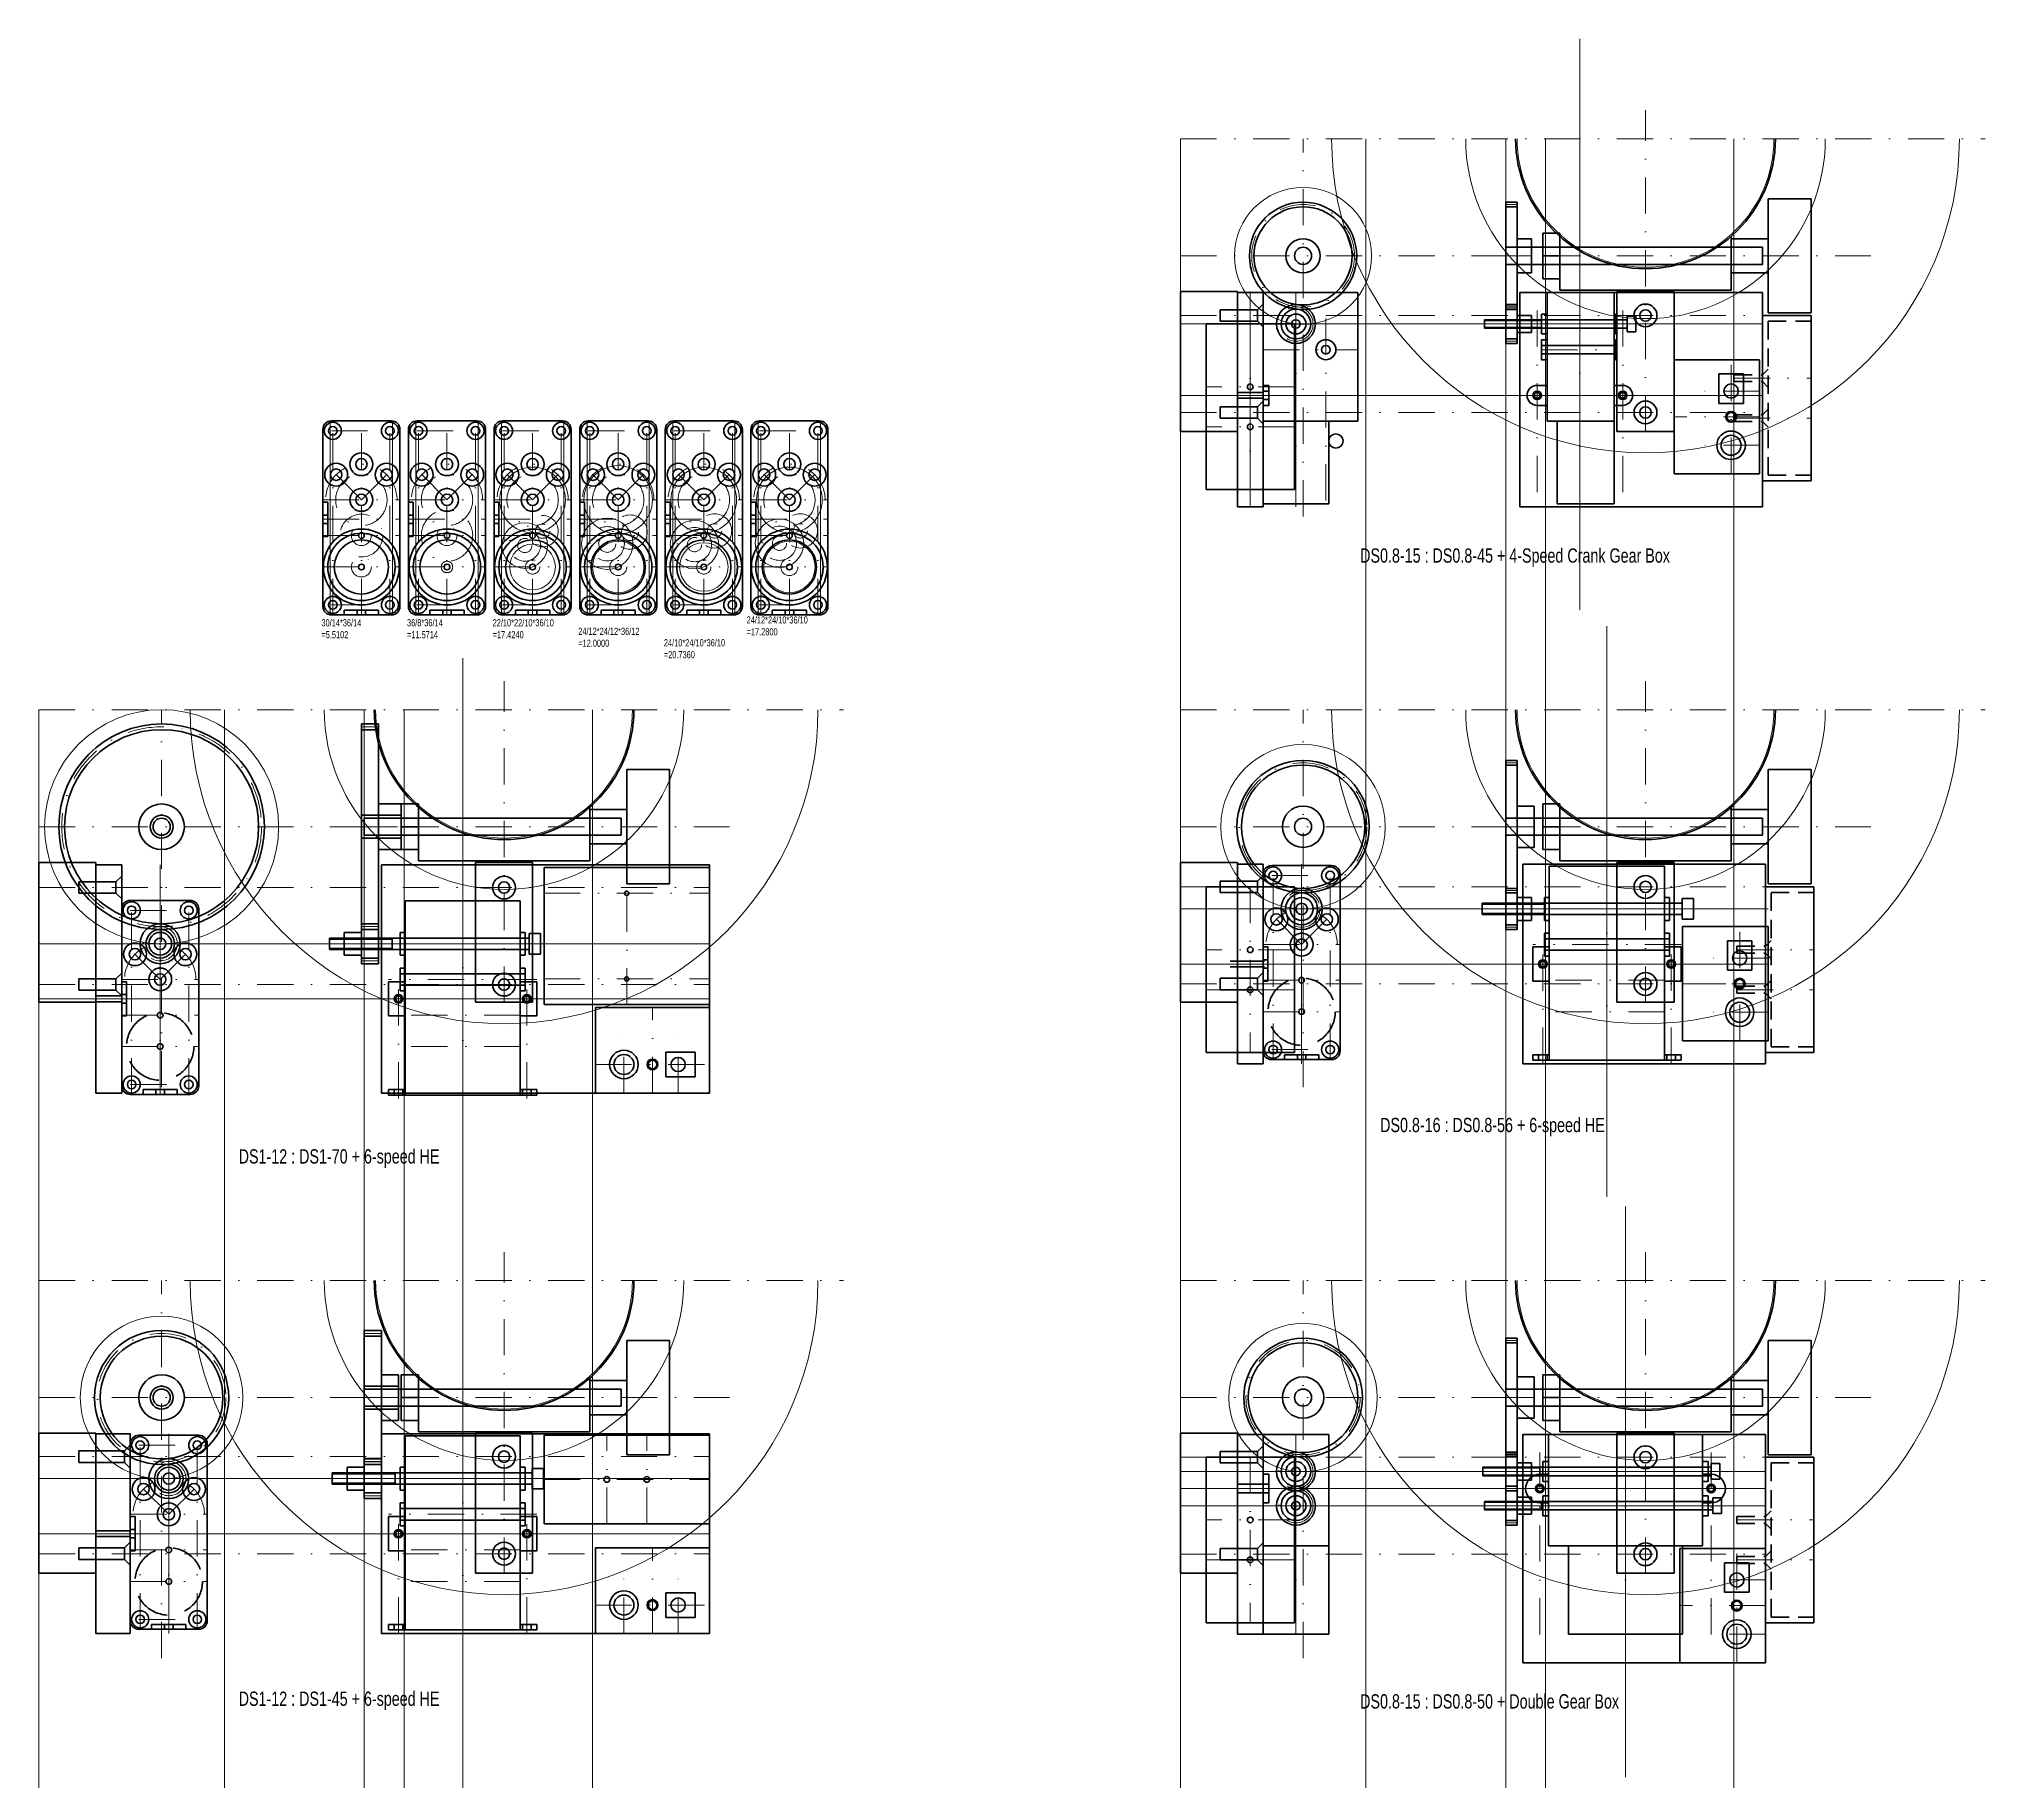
# Model space of a CAD drawing. Header units: millimetres. Extents: x 66 to 823, y -452 to 885.
# Drawn here: x 87 to 769, y 275 to 885 of the extents above; entities that cross this region are included whole.
import ezdxf

# ---------------------------------------------------------------- set-up
doc = ezdxf.new("R2010")
doc.units = ezdxf.units.MM
for name, pattern in [('DASHDOT', [25.4, 12.7, -6.35, 0, -6.35]), ('DASHED', [19.05, 12.7, -6.35]), ('DASHED2', [9.525, 6.35, -3.175])]:
    doc.linetypes.add(name, pattern=pattern)
doc.layers.get('0').update_dxf_attribs({"linetype": 'CONTINUOUS', "lineweight": 0})
for name, color, linetype, lineweight in [('AUX', 1, 'CONTINUOUS', 18), ('CENTER', 7, 'DASHDOT', 18), ('CONTOUR', 7, 'CONTINUOUS', 35), ('TEXT', 7, 'CONTINUOUS', 18)]:
    doc.layers.add(name, color=color, linetype=linetype, lineweight=lineweight)
doc.styles.get("Standard").update_dxf_attribs({"font": 'txt', "width": 0.75})

# ---------------------------------------------------------------- blocks, each defined once
blk = doc.blocks.new('controller front')
at = {"layer": 'CENTER'}
for p, q in [((20, -20), (20, 20)), ((30, 9), (6, 9)), ((30, 0), (0, 0)), ((30, -10), (6, -10))]:
    blk.add_line(p, q, dxfattribs=at)
at = {"layer": 'CONTOUR'}
for p, q in [((0, -20), (0, 20)), ((0, 20), (30, 20)), ((15.7, 4.7), (15.7, 15)), ((24.3, 15), (15.7, 15)), ((24.3, 4.7), (24.3, 15)), ((30, -20), (30, 20)), ((24.3, 4.7), (15.7, 4.7)), ((30, -20), (0, -20))]:
    blk.add_line(p, q, dxfattribs=at)
for centre, radius in [((20, 9), 2.5), ((20, 0), 1.9), ((20, 0), 1.5), ((20, -10), 5), ((20, -10), 3.5)]:
    blk.add_circle(centre, radius, dxfattribs=at)
blk = doc.blocks.new('battery 2AA front')
at = {"layer": 'CENTER'}
for p, q in [((22, -15.5), (22, 15.5)), ((36, -15.5), (36, 15.5)), ((0, 0), (58, 0))]:
    blk.add_line(p, q, dxfattribs=at)
at = {"layer": 'CONTOUR'}
for p, q in [((0, -15.5), (0, 15.5)), ((0, 15.5), (58, 15.5)), ((58, -15.5), (58, 15.5)), ((0, -15.5), (58, -15.5))]:
    blk.add_line(p, q, dxfattribs=at)
for centre in [(22, 0), (36, 0)]:
    blk.add_circle(centre, 1, dxfattribs=at)
blk = doc.blocks.new('DS1-45 front')
at = {"layer": 'CENTER'}
blk.add_circle((0, 0), 22.5, dxfattribs=at)
at = {"layer": 'CONTOUR'}
for radius in [23.5, 21.5, 8, 4]:
    blk.add_circle((0, 0), radius, dxfattribs=at)
blk = doc.blocks.new('DS1-70 front')
at = {"layer": 'CENTER'}
blk.add_circle((0, 0), 35, dxfattribs=at)
at = {"layer": 'CONTOUR'}
for radius in [36, 34, 8, 4]:
    blk.add_circle((0, 0), radius, dxfattribs=at)
blk = doc.blocks.new('DS0.8-56 front')
at = {"layer": 'CENTER'}
blk.add_circle((0, 0), 22.4, dxfattribs=at)
at = {"layer": 'CONTOUR'}
for radius in [23.2, 21.6, 7.25, 3]:
    blk.add_circle((0, 0), radius, dxfattribs=at)
blk = doc.blocks.new('DS0.8-50 front')
at = {"layer": 'CENTER'}
blk.add_circle((0, 0), 20, dxfattribs=at)
at = {"layer": 'CONTOUR'}
for radius in [20.8, 19.2, 7.25, 3]:
    blk.add_circle((0, 0), radius, dxfattribs=at)
blk = doc.blocks.new('DS0.8-45 front')
at = {"layer": 'CENTER'}
blk.add_circle((0, 0), 18, dxfattribs=at)
at = {"layer": 'CONTOUR'}
for radius in [18.8, 17.2, 6, 3]:
    blk.add_circle((0, 0), radius, dxfattribs=at)
blk = doc.blocks.new('DS0.8-15 front')
at = {"layer": 'CENTER'}
blk.add_circle((0, 0), 6, dxfattribs=at)
at = {"layer": 'CONTOUR'}
for radius in [6.8, 5.2, 1.5]:
    blk.add_circle((0, 0), radius, dxfattribs=at)
blk = doc.blocks.new('DS1-12 front')
at = {"layer": 'CENTER'}
blk.add_circle((0, 0), 6, dxfattribs=at)
at = {"layer": 'CONTOUR'}
for radius in [7, 5, 2]:
    blk.add_circle((0, 0), radius, dxfattribs=at)
blk = doc.blocks.new('DS1-12 side')
at = {"layer": 'CENTER'}
for p, q in [((6, 6), (0, 6)), ((6, -6), (0, -6))]:
    blk.add_line(p, q, dxfattribs=at)
at = {"layer": 'CONTOUR'}
for p, q in [((6, 7), (0, 7)), ((0, -7), (0, 7)), ((6, -7), (6, 7)), ((6, 5), (0, 5)), ((12, 2), (0, 2)), ((12, 4), (6, 4)), ((12, -4), (12, 4)), ((12, -2), (0, -2)), ((6, -5), (0, -5)), ((12, -4), (6, -4)), ((6, -7), (0, -7))]:
    blk.add_line(p, q, dxfattribs=at)
blk = doc.blocks.new('DS0.8-15 side')
at = {"layer": 'CENTER'}
for p, q in [((0, 6), (4, 6)), ((0, -6), (4, -6))]:
    blk.add_line(p, q, dxfattribs=at)
at = {"layer": 'CONTOUR'}
for p, q in [((0, 6.8), (4, 6.8)), ((0, -6.8), (0, 6.8)), ((0, 5.2), (4, 5.2)), ((0, 1.5), (9, 1.5)), ((4, -6.8), (4, 6.8)), ((4, 3), (9, 3)), ((9, -3), (9, 3)), ((0, -1.5), (9, -1.5)), ((0, -5.2), (4, -5.2)), ((0, -6.8), (4, -6.8)), ((4, -3), (9, -3))]:
    blk.add_line(p, q, dxfattribs=at)
blk = doc.blocks.new('DS0.8-16 side')
at = {"layer": 'CENTER'}
for p, q in [((0, 6.4), (4, 6.4)), ((0, 0), (9, 0)), ((0, -6.4), (4, -6.4))]:
    blk.add_line(p, q, dxfattribs=at)
at = {"layer": 'CONTOUR'}
for p, q in [((0, 7.2), (4, 7.2)), ((0, -7.2), (0, 7)), ((4, -7.2), (4, 7.2)), ((0, 5.6), (4, 5.6)), ((0, 2), (9, 2)), ((4, 4), (9, 4)), ((9, -4), (9, 4)), ((0, -2), (9, -2)), ((0, -5.6), (4, -5.6)), ((4, -4), (9, -4)), ((0, -7.2), (4, -7.2))]:
    blk.add_line(p, q, dxfattribs=at)
blk = doc.blocks.new('DS0.8-45 side')
at = {"layer": 'CENTER'}
for p, q in [((0, 18), (4, 18)), ((0, 0), (9, 0)), ((0, -18), (4, -18))]:
    blk.add_line(p, q, dxfattribs=at)
at = {"layer": 'CONTOUR'}
for p, q in [((0, 18.8), (4, 18.8)), ((0, -18.8), (0, 18.8)), ((0, 17.2), (4, 17.2)), ((4, -18.8), (4, 18.8)), ((0, 3), (9, 3)), ((4, 6), (9, 6)), ((9, -6), (9, 6)), ((0, -3), (9, -3)), ((4, -6), (9, -6)), ((0, -17.2), (4, -17.2)), ((0, -18.8), (4, -18.8))]:
    blk.add_line(p, q, dxfattribs=at)
blk = doc.blocks.new('DS0.8-50 side')
at = {"layer": 'CENTER'}
for p, q in [((0, 20), (4, 20)), ((0, 0), (10, 0)), ((0, -20), (4, -20))]:
    blk.add_line(p, q, dxfattribs=at)
at = {"layer": 'CONTOUR'}
for p, q in [((0, 20.8), (4, 20.8)), ((0, -20.8), (0, 20.8)), ((4, -20.8), (4, 20.8)), ((0, 19.2), (4, 19.2)), ((4, 7.25), (10, 7.25)), ((10, -7.25), (10, 7.25)), ((0, 3), (10, 3)), ((0, -3), (10, -3)), ((4, -7.25), (10, -7.25)), ((0, -19.2), (4, -19.2)), ((0, -20.8), (4, -20.8))]:
    blk.add_line(p, q, dxfattribs=at)
blk = doc.blocks.new('DS0.8-56 side')
at = {"layer": 'CENTER'}
for p, q in [((0, 22.4), (4, 22.4)), ((0, 0), (10, 0)), ((0, -22.4), (4, -22.4))]:
    blk.add_line(p, q, dxfattribs=at)
at = {"layer": 'CONTOUR'}
for p, q in [((0, 23.2), (4, 23.2)), ((0, -23.2), (0, 23.2)), ((0, 21.6), (4, 21.6)), ((4, -23.2), (4, 23.2)), ((4, 7.25), (10, 7.25)), ((10, -7.25), (10, 7.25)), ((0, 3), (10, 3)), ((0, -3), (10, -3)), ((4, -7.25), (10, -7.25)), ((0, -21.6), (4, -21.6)), ((0, -23.2), (4, -23.2))]:
    blk.add_line(p, q, dxfattribs=at)
blk = doc.blocks.new('DS1-70 side')
at = {"layer": 'CENTER'}
for p, q in [((0, 35), (6, 35)), ((0, 0), (14, 0)), ((0, -35), (6, -35))]:
    blk.add_line(p, q, dxfattribs=at)
at = {"layer": 'CONTOUR'}
for p, q in [((0, 36), (6, 36)), ((0, -36), (0, 36)), ((6, -36), (6, 36)), ((0, 34), (6, 34)), ((6, 8), (14, 8)), ((14, -8), (14, 8)), ((0, 4), (14, 4)), ((0, -4), (14, -4)), ((6, -8), (14, -8)), ((0, -34), (6, -34)), ((0, -36), (6, -36))]:
    blk.add_line(p, q, dxfattribs=at)
blk = doc.blocks.new('DS1-45 side')
at = {"layer": 'CENTER'}
for p, q in [((0, 22.5), (6, 22.5)), ((0, 0), (12, 0)), ((0, -22.5), (6, -22.5))]:
    blk.add_line(p, q, dxfattribs=at)
at = {"layer": 'CONTOUR'}
for p, q in [((0, 23.5), (6, 23.5)), ((0, -23.5), (0, 23.5)), ((0, 21.5), (6, 21.5)), ((6, -23.5), (6, 23.5)), ((6, 8), (12, 8)), ((12, -8), (12, 8)), ((0, 4), (12, 4)), ((0, -4), (12, -4)), ((6, -8), (12, -8)), ((0, -21.5), (6, -21.5)), ((0, -23.5), (6, -23.5))]:
    blk.add_line(p, q, dxfattribs=at)
blk = doc.blocks.new('SP mount template')
at = {"layer": 'AUX'}
for p, q in [((-163, -200), (-163, 0)), ((-98, -200), (-98, 0)), ((-49, -200), (-49, 0)), ((-35, -200), (-35, 0)), ((31, -200), (31, 0))]:
    blk.add_line(p, q, dxfattribs=at)
at = {"layer": 'AUX', "color": 1, "linetype": 'CONTINUOUS', "lineweight": 18}
for radius in [110, 63, 45]:
    blk.add_arc((0, 0), radius, 180, 0, dxfattribs=at)
at = {"layer": 'CENTER'}
for p, q in [((0, -102.69), (0, 10)), ((-163, 0), (119, 0)), ((-120, -132.3), (-120, 0)), ((-163, -41), (79, -41))]:
    blk.add_line(p, q, dxfattribs=at)
at = {"layer": 'CONTOUR'}
for p, q in [((43, -61), (43, -21)), ((43, -21), (58, -21)), ((58, -61), (58, -21)), ((-36, -33), (-30, -33)), ((-36, -49), (-36, -33)), ((-30, -53), (-30, -33)), ((-49, -38), (41, -38)), ((-49, -38), (-49, -44)), ((30, -53), (30, -34.21)), ((30, -35), (43, -35)), ((41, -44), (41, -38)), ((-49, -44), (41, -44)), ((-36, -41), (-30, -41)), ((30, -47), (43, -47)), ((-163, -102.5), (-163, -53.5)), ((-163, -53.5), (-143, -53.5)), ((-143, -102.5), (-143, -53.5)), ((-36, -49), (-30, -49)), ((-30, -53), (30, -53)), ((-10, -102.5), (-10, -53.5)), ((-10, -53.5), (10, -53.5)), ((10, -102.5), (10, -53.5)), ((43, -61), (58, -61)), ((-163, -102.5), (-143, -102.5)), ((-10, -102.5), (10, -102.5))]:
    blk.add_line(p, q, dxfattribs=at)
blk.add_circle((-120, -41), 3, dxfattribs=at)
at = {"layer": 'CONTOUR', "color": 7, "linetype": 'CONTINUOUS', "lineweight": 35}
blk.add_arc((0, 0), 45.5, 180, 0, dxfattribs=at)
blk = doc.blocks.new('6-speed HE side')
at = {"layer": 'CENTER'}
for p, q in [((3.5, -33.5), (3.5, 34.5)), ((13.5, -33.5), (13.5, 34.5)), ((23.5, -33.5), (23.5, 34.5)), ((3, 31), (24, 31)), ((13.5, 6.8), (0, 20.3)), ((13.5, 6.8), (27, 20.3)), ((0, 6.8), (27, 6.8)), ((0, 0), (27, 0)), ((0, -5.7), (27, -5.7)), ((0, -16.7), (27, -16.7)), ((3, -30), (24, -30))]:
    blk.add_line(p, q, dxfattribs=at)
at = {"layer": 'CENTER', "color": 7, "linetype": 'DASHDOT', "lineweight": 18}
blk.add_arc((13.5, 6.8), 12.5, 0, 180, dxfattribs=at)
at = {"layer": 'CONTOUR'}
for p, q in [((3, 34.5), (24, 34.5)), ((0, -30.5), (0, 31.5)), ((27, -30.5), (27, 31.5)), ((0, 6), (1.7, 6)), ((0, 1.5), (1.7, 1.5)), ((1.7, -6), (1.7, 6)), ((0, -1.5), (1.7, -1.5)), ((0, -6), (1.7, -6)), ((3, -33.5), (24, -33.5)), ((7.5, -33.5), (7.5, -31.8)), ((7.5, -31.8), (19.5, -31.8)), ((12, -33.5), (12, -31.8)), ((15, -33.5), (15, -31.8)), ((19.5, -33.5), (19.5, -31.8))]:
    blk.add_line(p, q, dxfattribs=at)
for centre, radius in [((3.5, 31), 3), ((3.5, 31), 1.5), ((23.5, 31), 3), ((23.5, 31), 1.5), ((13.5, 19.3), 4), ((13.5, 19.3), 2), ((4.66, 15.64), 4), ((4.66, 15.64), 2), ((22.34, 15.64), 4), ((22.34, 15.64), 2), ((13.5, 6.8), 4), ((13.5, 6.8), 2), ((13.5, -5.7), 1), ((13.5, -16.7), 1), ((3.5, -30), 3), ((23.5, -30), 3), ((3.5, -30), 1.5), ((23.5, -30), 1.5)]:
    blk.add_circle(centre, radius, dxfattribs=at)
at = {"layer": 'CONTOUR', "linetype": 'DASHED'}
blk.add_circle((13.5, -16.7), 11.8, dxfattribs=at)
at = {"layer": 'CONTOUR', "color": 7, "linetype": 'CONTINUOUS', "lineweight": 35}
for centre, start, end in [((3, 31.5), 90, 180), ((24, 31.5), 0, 90), ((3, -30.5), 180, 270), ((24, -30.5), 270, 0)]:
    blk.add_arc(centre, 3, start, end, dxfattribs=at)
blk = doc.blocks.new('6-speed HE front')
at = {"layer": 'CENTER'}
for p, q in [((0, -33.7), (0, 34.3)), ((26, 19.3), (-26, 19.3)), ((26, 6.8), (-26, 6.8)), ((-26, 0), (26, 0)), ((-22.5, -34.89), (-22.5, 6)), ((22.5, -34.89), (22.5, 6)), ((20.2, -5.7), (-20.2, -5.7)), ((20.2, -16.7), (-20.2, -16.7))]:
    blk.add_line(p, q, dxfattribs=at)
at = {"layer": 'CONTOUR'}
for p, q in [((-20.2, -33.7), (-20.2, 34.3)), ((-20.2, 34.3), (20.2, 34.3)), ((20.2, -33.7), (20.2, 34.3)), ((-21.9, 19.64), (-21.9, 23.3)), ((-20.2, 23.3), (-21.9, 23.3)), ((21.9, 21.3), (-21.9, 21.3)), ((21.9, 23.3), (20.2, 23.3)), ((21.9, 19.64), (21.9, 23.3)), ((-21.9, 15.3), (-21.9, 19.64)), ((21.9, 17.3), (-21.9, 17.3)), ((-20.2, 15.3), (-21.9, 15.3)), ((21.9, 15.3), (20.2, 15.3)), ((21.9, 15.3), (21.9, 19.64)), ((-21.9, 2.8), (-21.9, 10.8)), ((-20.2, 10.8), (-21.9, 10.8)), ((21.9, 8.8), (-21.9, 8.8)), ((21.9, 10.8), (20.2, 10.8)), ((21.9, 2.8), (21.9, 10.8)), ((-20.2, 6), (-26, 6)), ((-26, -6), (-26, 6)), ((21.9, 4.8), (-21.9, 4.8)), ((-20.2, 2.8), (-21.9, 2.8)), ((26, 6), (20.2, 6)), ((21.9, 2.8), (20.2, 2.8)), ((26, -6), (26, 6)), ((-20.2, -6), (-26, -6)), ((26, -6), (20.2, -6)), ((-26, -33.7), (-26, -31.8)), ((-20.2, -31.8), (-26, -31.8)), ((-26, -33.7), (26, -33.7)), ((-24, -33.7), (-24, -31.8)), ((-21, -33.7), (-21, -31.8)), ((26, -31.8), (20.2, -31.8)), ((21, -33.7), (21, -31.8)), ((24, -33.7), (24, -31.8)), ((26, -33.7), (26, -31.8))]:
    blk.add_line(p, q, dxfattribs=at)
for centre in [(-22.5, 0), (22.5, 0)]:
    blk.add_circle(centre, 1.5, dxfattribs=at)
blk = doc.blocks.new('4-speed crank side')
at = {"layer": 'CENTER'}
for p, q in [((11.5, -36.8), (11.5, 36.07)), ((22, -36.8), (22, 36.07)), ((0, 25), (33.2, 25)), ((0, 16), (33.2, 16)), ((0, 0), (33.2, 0))]:
    blk.add_line(p, q, dxfattribs=at)
at = {"layer": 'CONTOUR'}
for p, q in [((0, 36), (33.2, 36)), ((0, -38), (0, 36)), ((33.2, -9), (33.2, 36)), ((0, 3.5), (2, 3.5)), ((0, 1.5), (2, 1.5)), ((2, -3.5), (2, 3.5)), ((0, -1.5), (2, -1.5)), ((0, -3.5), (2, -3.5)), ((0, -9), (33.2, -9)), ((23, -38), (23, -9)), ((0, -38), (23, -38))]:
    blk.add_line(p, q, dxfattribs=at)
for centre, radius in [((11.5, 25), 3.5), ((11.5, 25), 1.5), ((22, 16), 3.5), ((22, 16), 1.5), ((25.5, -16), 2.5)]:
    blk.add_circle(centre, radius, dxfattribs=at)
blk = doc.blocks.new('4-speed crank front')
at = {"layer": 'CENTER'}
for p, q in [((-15, -33.93), (-15, 36.07)), ((0, -36.8), (0, 36.07)), ((15, -33.93), (15, 36.07)), ((-13.5, 25), (12.5, 25)), ((-13.5, 16), (12.5, 16)), ((-18.5, 0), (18.5, 0))]:
    blk.add_line(p, q, dxfattribs=at)
at = {"layer": 'CONTOUR'}
for p, q in [((-13.5, 36), (12.5, 36)), ((-11.5, -9), (-11.5, 36)), ((12, -38), (12, 36)), ((-13.5, 28.5), (-11.5, 28.5)), ((-13.5, 21.5), (-13.5, 28.5)), ((12, 28.5), (12.5, 28.5)), ((12.5, 21.5), (12.5, 28.5)), ((-13.5, 26.5), (12.5, 26.5)), ((-13.5, 23.5), (12.5, 23.5)), ((-13.5, 21.5), (-11.5, 21.5)), ((12, 21.5), (12.5, 21.5)), ((-13.5, 19.5), (-11.5, 19.5)), ((-13.5, 12.5), (-13.5, 19.5)), ((-13.5, 17.5), (12.5, 17.5)), ((-13.5, 14.5), (12.5, 14.5)), ((12, 19.5), (12.5, 19.5)), ((12.5, 12.5), (12.5, 19.5)), ((-13.5, 12.5), (-11.5, 12.5)), ((12, 12.5), (12.5, 12.5)), ((-15, 3.5), (-11.5, 3.5)), ((12, 3.5), (15, 3.5)), ((-11.5, -3.5), (-15, -3.5)), ((15, -3.5), (12, -3.5)), ((-11.5, -9), (12, -9)), ((-8, -38), (-8, -9)), ((-8, -38), (12, -38))]:
    blk.add_line(p, q, dxfattribs=at)
for centre in [(-15, 0), (15, 0)]:
    blk.add_circle(centre, 1.5, dxfattribs=at)
at = {"layer": 'CONTOUR', "color": 7, "linetype": 'CONTINUOUS', "lineweight": 35}
for centre, start, end in [((-15, 0), 90, 270), ((15, 0), 270, 90)]:
    blk.add_arc(centre, 3.5, start, end, dxfattribs=at)
blk = doc.blocks.new('double gear box front')
at = {"layer": 'CENTER'}
for p, q in [((-30, -51.08), (-30, 18.92)), ((0, -51.08), (0, 18.92)), ((30, -51.08), (30, 18.92)), ((-35, 0), (35, 0)), ((-29, 6), (29, 6)), ((-29, -6), (29, -6))]:
    blk.add_line(p, q, dxfattribs=at)
at = {"layer": 'CONTOUR'}
for p, q in [((-27, 19), (27, 19)), ((-27, -20), (-27, 18.92)), ((27, -20), (27, 18.92)), ((-29, 2.5), (-29, 9.5)), ((-29, 9.5), (-27, 9.5)), ((-29, 7.5), (29, 7.5)), ((27, 9.5), (29, 9.5)), ((29, 2.5), (29, 9.5)), ((-30, 5), (-27, 5)), ((-29, 4.5), (29, 4.5)), ((-29, 2.5), (-27, 2.5)), ((27, 5), (30, 5)), ((27, 2.5), (29, 2.5)), ((-30, -5), (-27, -5)), ((-29, -9.5), (-29, -2.5)), ((-29, -2.5), (-27, -2.5)), ((-29, -4.5), (29, -4.5)), ((27, -2.5), (29, -2.5)), ((27, -5), (30, -5)), ((29, -9.5), (29, -2.5)), ((-29, -7.5), (29, -7.5)), ((-29, -9.5), (-27, -9.5)), ((27, -9.5), (29, -9.5)), ((-27, -20), (27, -20)), ((-20, -51), (-20, -20)), ((20, -51), (20, -20)), ((-20, -51), (20, -51))]:
    blk.add_line(p, q, dxfattribs=at)
for centre in [(-30, 0), (30, 0)]:
    blk.add_circle(centre, 1.5, dxfattribs=at)
at = {"layer": 'CONTOUR', "color": 7, "linetype": 'CONTINUOUS', "lineweight": 35}
for centre, start, end in [((-30, 0), 90, 270), ((30, 0), 270, 90)]:
    blk.add_arc(centre, 5, start, end, dxfattribs=at)
blk = doc.blocks.new('double gear box side')
at = {"layer": 'CENTER'}
for p, q in [((11.5, -51), (11.5, 19)), ((0, 6), (23, 6)), ((0, 0), (23, 0)), ((0, -6), (23, -6))]:
    blk.add_line(p, q, dxfattribs=at)
at = {"layer": 'CONTOUR'}
for p, q in [((0, -51), (0, 19)), ((0, 19), (23, 19)), ((23, -51), (23, 19)), ((0, 5), (2, 5)), ((0, 1.5), (2, 1.5)), ((2, -5), (2, 5)), ((0, -1.5), (2, -1.5)), ((0, -5), (2, -5)), ((0, -20), (23, -20)), ((0, -51), (23, -51))]:
    blk.add_line(p, q, dxfattribs=at)
for centre, radius in [((11.5, 6), 3.5), ((11.5, 6), 1.5), ((11.5, -6), 3.5), ((11.5, -6), 1.5)]:
    blk.add_circle(centre, radius, dxfattribs=at)
blk = doc.blocks.new('M4x70')
at = {"layer": 'CENTER'}
blk.add_line((-70, 0), (4, 0), dxfattribs=at)
at = {"layer": 'CONTOUR'}
for p, q in [((-70, -2), (-70, 2)), ((-70, 2), (0, 2)), ((-70, 1.65), (-48, 1.65)), ((-48, -2), (-48, 2)), ((0, -3.6), (0, 3.6)), ((0, 3.6), (4, 3.6)), ((4, -3.6), (4, 3.6)), ((-70, -1.65), (-48, -1.65)), ((-70, -2), (0, -2)), ((0, -3.6), (4, -3.6))]:
    blk.add_line(p, q, dxfattribs=at)
blk = doc.blocks.new('M3x80')
at = {"layer": 'CENTER'}
blk.add_line((-80, 0), (3, 0), dxfattribs=at)
at = {"layer": 'CONTOUR'}
for p, q in [((-80, 1.5), (-80, -1.5)), ((-80, 1.5), (0, 1.5)), ((-80, 1.25), (-60, 1.25)), ((-60, 1.5), (-60, -1.5)), ((0, 2.75), (0, -2.75)), ((0, 2.75), (3, 2.75)), ((3, 2.75), (3, -2.75)), ((-80, -1.25), (-60, -1.25)), ((-80, -1.5), (0, -1.5)), ((0, -2.75), (3, -2.75))]:
    blk.add_line(p, q, dxfattribs=at)
blk = doc.blocks.new('M3x50')
at = {"layer": 'CENTER'}
blk.add_line((-50, 0), (3, 0), dxfattribs=at)
at = {"layer": 'CONTOUR'}
for p, q in [((-50, 1.5), (-50, -1.5)), ((-50, 1.5), (0, 1.5)), ((-50, 1.25), (-30, 1.25)), ((-30, 1.5), (-30, -1.5)), ((0, 2.75), (0, -2.75)), ((0, 2.75), (3, 2.75)), ((3, 2.75), (3, -2.75)), ((-50, -1.25), (-30, -1.25)), ((-50, -1.5), (0, -1.5)), ((0, -2.75), (3, -2.75))]:
    blk.add_line(p, q, dxfattribs=at)
blk = doc.blocks.new('battery 2AA side')
at = {"layer": 'CENTER'}
for p, q in [((-10, -22), (17, -22)), ((-10, -36), (17, -36))]:
    blk.add_line(p, q, dxfattribs=at)
at = {"layer": 'CONTOUR'}
for p, q in [((0, -58), (0, 0)), ((0, 0), (17, 0)), ((17, -58), (17, 0)), ((0, -58), (17, -58))]:
    blk.add_line(p, q, dxfattribs=at)
at = {"layer": 'CONTOUR', "linetype": 'DASHED2'}
for p, q in [((2, -56), (2, -2)), ((2, -2), (17, -2)), ((0, -20.8), (2, -18.8)), ((-10, -23.2), (-10, -20.8)), ((-10, -20.8), (0, -20.8)), ((-10, -23.2), (0, -23.2)), ((0, -23.2), (2, -25.2)), ((0, -34.8), (2, -32.8)), ((-10, -37.2), (-10, -34.8)), ((-10, -34.8), (0, -34.8)), ((-10, -37.2), (0, -37.2)), ((0, -37.2), (2, -39.2)), ((2, -56), (17, -56))]:
    blk.add_line(p, q, dxfattribs=at)
blk = doc.blocks.new('DS0.8-16 front')
at = {"layer": 'CENTER'}
blk.add_circle((0, 0), 6.4, dxfattribs=at)
at = {"layer": 'CONTOUR'}
for radius in [7.2, 5.6, 2]:
    blk.add_circle((0, 0), radius, dxfattribs=at)

msp = doc.modelspace()

# ---------------------------------------------------------------- linework, layer by layer
at = {"layer": 'AUX'}
for p, q in [((627, 685), (627, 885)), ((511.5, 721.13), (511.5, 796.5)), ((516, 721.13), (516, 796.13)), ((527.5, 721.13), (527.5, 796.13)), ((487, 785.13), (691, 785.13)), ((487, 760.13), (691, 760.13)), ((189.1, 683.2), (189.1, 751.2)), ((210.9, 683.2), (210.9, 751.2)), ((219.1, 683.2), (219.1, 751.2)), ((240.9, 683.2), (240.9, 751.2)), ((249.1, 683.2), (249.1, 751.2)), ((270.9, 683.2), (270.9, 751.2)), ((279.1, 683.2), (279.1, 751.2)), ((300.9, 683.2), (300.9, 751.2)), ((309.1, 683.2), (309.1, 751.2)), ((330.9, 683.2), (330.9, 751.2)), ((339.1, 683.2), (339.1, 751.2)), ((360.9, 683.2), (360.9, 751.2)), ((636.5, 479.3), (636.5, 679.3)), ((235.5, 468), (235.5, 668)), ((129.5, 515.7), (129.5, 595.7)), ((529.5, 525.9), (529.5, 595.9)), ((487, 580.2), (693, 580.2)), ((87, 568), (322, 568)), ((487, 560.9), (693, 560.9)), ((87, 548.7), (322, 548.7)), ((235.5, 280.6), (235.5, 480.6)), ((643, 276), (643, 476)), ((132.5, 326.31), (132.5, 396.31)), ((527.5, 326.12), (527.5, 396.12)), ((487, 383.12), (692, 383.12)), ((87, 380.61), (322, 380.61)), ((487, 377.12), (692, 377.12)), ((487, 371.12), (692, 371.12)), ((87, 361.31), (322, 361.31)), ((235.5, 80.5), (235.5, 280.5))]:
    msp.add_line(p, q, dxfattribs=at)
for centre, radius in [((530, 809), 24), ((260, 723.5), 11.5), ((290, 723.5), 12), ((320, 723.5), 11.5), ((350, 723.5), 11.5), ((286.15, 708.13), 9), ((316.75, 707.85), 8.5), ((346.52, 708.3), 8.5), ((257.27, 707.52), 8), ((260, 700), 8), ((290, 700), 9), ((320, 700), 8.5), ((350, 700), 9), ((130, 609), 41), ((530, 609), 28.8), ((130, 409), 28.5), ((530, 409), 26)]:
    msp.add_circle(centre, radius, dxfattribs=at)
at = {"layer": 'CENTER'}
for p, q in [((487, 788.13), (691, 788.13)), ((487, 754.13), (691, 754.13)), ((293, 546.7), (293, 594.7)), ((87, 587.7), (322, 587.7)), ((487, 587.9), (693, 587.9)), ((264, 585.7), (322, 585.7)), ((87, 553.7), (322, 553.7)), ((264, 555.7), (322, 555.7)), ((487, 553.9), (693, 553.9)), ((87, 388.31), (322, 388.31)), ((487, 388.12), (692, 388.12)), ((87, 354.31), (322, 354.31)), ((487, 354.12), (692, 354.12))]:
    msp.add_line(p, q, dxfattribs=at)
for centre, radius in [((200, 723.5), 9), ((230, 723.5), 9), ((260, 723.5), 9), ((290, 723.5), 9), ((320, 723.5), 9), ((350, 723.5), 9), ((200, 711), 7.5), ((230, 711), 9), ((263.5, 712.54), 5.5), ((294.16, 712.24), 6), ((323.77, 712.64), 6), ((353.82, 712.65), 6), ((200, 711), 3.5), ((230, 711), 3.5), ((257.27, 707.52), 5.5), ((257.27, 707.52), 2.5), ((263.5, 712.54), 2.5), ((286.15, 708.13), 6), ((286.15, 708.13), 3), ((294.16, 712.24), 3), ((316.75, 707.85), 6), ((316.75, 707.85), 2.5), ((323.77, 712.64), 2.5), ((346.52, 708.3), 6), ((346.52, 708.3), 2.5), ((353.82, 712.65), 2.5), ((200, 700), 3.5), ((260, 700), 2.5), ((290, 700), 3), ((320, 700), 2.5), ((350, 700), 3), ((230, 700), 2)]:
    msp.add_circle(centre, radius, dxfattribs=at)
at = {"layer": 'CONTOUR'}
for p, q in [((507, 721.13), (507, 796.5)), ((507, 796.2), (516, 796.2)), ((514, 790.13), (516, 792.13)), ((516, 721.13), (516, 796.13)), ((606, 721.13), (606, 796.13)), ((606, 796.13), (691, 796.13)), ((691, 721.13), (691, 796.13)), ((501, 786.13), (501, 790.13)), ((501, 790.13), (514, 790.13)), ((501, 786.13), (514, 786.13)), ((514, 786.13), (514, 790.13)), ((514, 786.13), (516, 784.13)), ((507, 761.13), (516, 761.13)), ((507, 759.13), (516, 759.13)), ((514, 756.13), (516, 758.13)), ((501, 752.13), (501, 756.13)), ((501, 756.13), (514, 756.13)), ((501, 752.13), (514, 752.13)), ((514, 756.13), (514, 752.13)), ((514, 752.13), (516, 750.13)), ((516, 721.13), (507, 721.13)), ((606, 721.13), (691, 721.13)), ((107, 515.7), (107, 596.5)), ((116, 595.7), (107, 595.7)), ((116, 515.7), (116, 595.7)), ((207, 595.7), (322, 595.7)), ((207, 515.7), (207, 595.7)), ((264, 546.7), (264, 594.7)), ((264, 594.7), (322, 594.7)), ((322, 515.7), (322, 595.7)), ((507, 525.9), (507, 596.5)), ((507, 595.9), (516, 595.9)), ((516, 525.9), (516, 595.9)), ((607, 525.9), (607, 595.9)), ((607, 595.9), (692, 595.9)), ((692, 525.9), (692, 595.9)), ((101, 585.7), (101, 589.7)), ((101, 589.7), (114, 589.7)), ((114, 589.7), (116, 591.7)), ((114, 585.7), (114, 589.7)), ((501, 585.9), (501, 589.9)), ((501, 589.9), (514, 589.9)), ((514, 589.9), (516, 591.9)), ((514, 585.9), (514, 589.9)), ((101, 585.7), (114, 585.7)), ((114, 585.7), (116, 583.7)), ((501, 585.9), (514, 585.9)), ((514, 585.9), (516, 583.9)), ((504.5, 561.9), (516.5, 561.9)), ((504.5, 559.9), (516.5, 559.9)), ((101, 551.7), (101, 555.7)), ((101, 555.7), (114, 555.7)), ((114, 555.7), (116, 557.7)), ((114, 555.7), (114, 551.7)), ((501, 551.9), (501, 555.9)), ((501, 555.9), (514, 555.9)), ((514, 555.9), (516, 557.9)), ((514, 555.9), (514, 551.9)), ((101, 551.7), (114, 551.7)), ((107, 549.7), (116, 549.7)), ((107, 547.7), (116, 547.7)), ((114, 551.7), (116, 549.7)), ((264, 546.7), (322, 546.7)), ((501, 551.9), (514, 551.9)), ((514, 551.9), (516, 549.9)), ((507, 525.9), (516, 525.9)), ((607, 525.9), (692, 525.9)), ((107, 515.7), (116, 515.7)), ((207, 515.7), (322, 515.7)), ((107, 326.31), (107, 396.5)), ((107, 396.31), (119, 396.31)), ((119, 326.31), (119, 396.31)), ((207, 326.31), (207, 396.31)), ((207, 396.31), (322, 396.31)), ((322, 326.31), (322, 396.31)), ((507, 326.12), (507, 396.5)), ((507, 396.12), (516, 396.12)), ((516, 326.12), (516, 396.12)), ((607, 316.12), (607, 396.12)), ((607, 396.12), (692, 396.12)), ((692, 316.12), (692, 396.12)), ((101, 386.31), (101, 390.31)), ((101, 390.31), (117, 390.31)), ((117, 390.31), (119, 392.31)), ((117, 386.31), (117, 390.31)), ((501, 386.12), (501, 390.12)), ((501, 390.12), (514, 390.12)), ((514, 390.12), (516, 392.12)), ((514, 386.12), (514, 390.12)), ((101, 386.31), (117, 386.31)), ((117, 386.31), (119, 384.31)), ((207, 387.61), (207, 373.61)), ((501, 386.12), (514, 386.12)), ((514, 386.12), (516, 384.12)), ((607, 387.5), (607, 373.5)), ((507, 378.62), (516, 378.62)), ((507, 375.62), (516, 375.62)), ((107, 362.31), (119, 362.31)), ((101, 352.31), (101, 356.31)), ((101, 356.31), (117, 356.31)), ((107, 360.31), (119, 360.31)), ((117, 356.31), (119, 358.31)), ((117, 356.31), (117, 352.31)), ((501, 352.12), (501, 356.12)), ((501, 356.12), (514, 356.12)), ((514, 356.12), (516, 358.12)), ((514, 356.12), (514, 352.12)), ((101, 352.31), (117, 352.31)), ((117, 352.31), (119, 350.31)), ((501, 352.12), (514, 352.12)), ((514, 352.12), (516, 350.12)), ((107, 326.31), (119, 326.31)), ((207, 326.31), (322, 326.31)), ((507, 326.12), (516, 326.12)), ((607, 316.12), (692, 316.12))]:
    msp.add_line(p, q, dxfattribs=at)
for centre, radius in [((650, 788.13), 4), ((650, 788.13), 2), ((612, 760.13), 1), ((642, 760.13), 1), ((650, 754.13), 4), ((650, 754.13), 2), ((200, 700), 13.3), ((200, 700), 11.8), ((200, 700), 9.5), ((230, 700), 13.3), ((230, 700), 11.8), ((230, 700), 9.5), ((260, 700), 13.3), ((260, 700), 11.8), ((260, 700), 9.5), ((290, 700), 13.3), ((290, 700), 11.8), ((290, 700), 9.5), ((320, 700), 13.3), ((320, 700), 11.8), ((320, 700), 9.5), ((350, 700), 13.3), ((350, 700), 11.8), ((350, 700), 9.5), ((250, 587.7), 4), ((250, 587.7), 2), ((650, 587.9), 4), ((650, 587.9), 2), ((293, 585.7), 0.75), ((614, 560.9), 1), ((659, 560.9), 1), ((250, 553.7), 4), ((250, 553.7), 2), ((293, 555.7), 0.75), ((650, 553.9), 4), ((650, 553.9), 2), ((213, 548.7), 1), ((258, 548.7), 1), ((250, 388.31), 4), ((250, 388.31), 2), ((650, 388.12), 4), ((650, 388.12), 2), ((613, 377.12), 1), ((673, 377.12), 1), ((213, 361.31), 1), ((258, 361.31), 1), ((250, 354.31), 4), ((250, 354.31), 2), ((650, 354.12), 4), ((650, 354.12), 2)]:
    msp.add_circle(centre, radius, dxfattribs=at)

# ---------------------------------------------------------------- block references
for name, p in [('SP mount template', (650, 850)), ('DS0.8-45 front', (530, 809)), ('DS0.8-45 side', (601, 809)), ('4-speed crank side', (516, 760.13)), ('DS0.8-15 front', (527.5, 785.13)), ('DS0.8-15 side', (601, 785.13)), ('4-speed crank front', (627, 760.13)), ('M3x50', (643.6, 785.13)), ('battery 2AA side', (691, 788.13)), ('6-speed HE side', (186.5, 716.7)), ('6-speed HE side', (216.5, 716.7)), ('6-speed HE side', (246.5, 716.7)), ('6-speed HE side', (276.5, 716.7)), ('6-speed HE side', (306.5, 716.7)), ('6-speed HE side', (336.5, 716.7)), ('SP mount template', (250, 650)), ('SP mount template', (650, 650)), ('DS1-70 front', (130, 609)), ('DS1-70 side', (200, 609)), ('DS0.8-56 front', (530, 609)), ('DS0.8-56 side', (601, 609)), ('6-speed HE side', (516, 560.9)), ('6-speed HE front', (636.5, 560.9)), ('DS0.8-16 front', (529.5, 580.2)), ('DS0.8-16 side', (601, 580.2)), ('battery 2AA side', (692, 587.9)), ('6-speed HE side', (116, 548.7)), ('6-speed HE front', (235.5, 548.7)), ('M4x70', (662.8, 580.2)), ('DS1-12 front', (129.5, 568)), ('controller front', (663, 554)), ('M4x70', (258.8, 568)), ('SP mount template', (250, 450)), ('SP mount template', (650, 450)), ('DS1-45 front', (130, 409)), ('DS1-45 side', (201, 409)), ('DS0.8-50 front', (530, 409)), ('DS0.8-50 side', (601, 409)), ('6-speed HE side', (119, 361.31)), ('6-speed HE front', (235.5, 361.31)), ('battery 2AA front', (264, 380.31)), ('double gear box side', (516, 377.12)), ('double gear box front', (643, 377.12)), ('DS0.8-15 front', (527.5, 383.12)), ('DS0.8-15 side', (601, 383.12)), ('DS1-12 front', (132.5, 380.61)), ('M4x70', (259.8, 380.61)), ('M3x80', (673, 383.12)), ('battery 2AA side', (692, 388.12)), ('DS0.8-15 front', (527.5, 371.12)), ('DS0.8-15 side', (601, 371.12)), ('M3x80', (673.6, 371.12)), ('controller front', (662, 336.12))]:
    msp.add_blockref(name, p)
at = {"yscale": -1}
for name, p, rotation in [('battery 2AA front', (511.5, 785.13), 270), ('battery 2AA front', (511.5, 587.9), 270), ('DS1-12 side', (206, 568), 180), ('DS1-12 side', (207, 380.61), 180), ('battery 2AA front', (511.5, 388.12), 270)]:
    msp.add_blockref(name, p, dxfattribs=dict(at, rotation=rotation))
for p, rotation in [((660, 752.63), 360), ((302, 545.7), 270), ((302, 356.31), 270)]:
    msp.add_blockref('controller front', p, dxfattribs=dict(rotation=rotation))

# ---------------------------------------------------------------- texts
at = {"layer": 'CONTOUR', "char_height": 5, "width": 100, "attachment_point": 7}
for s, insert in [('DS0.8-15\\~:\\~DS0.8-45\\~+\\~4-Speed\\~Crank\\~Gear\\~Box', (550, 700)), ('DS0.8-15\\~:\\~DS0.8-50\\~+\\~Double\\~Gear\\~Box', (550, 300))]:
    msp.add_mtext(s, dxfattribs=dict(at, insert=insert))
at = {"layer": 'TEXT', "width": 100}
for s, insert, char_height, attachment_point in [('24/12*24/10*36/10\\P=17.2800', (335, 676), 2.5, 7), ('30/14*36/14\\P=5.5102', (186, 675), 2.5, 7), ('36/8*36/14\\P=11.5714', (216, 675), 2.5, 7), ('22/10*22/10*36/10\\P=17.4240', (246, 675), 2.5, 7), ('24/12*24/12*36/12\\P=12.0000', (276, 672), 2.5, 7), ('24/10*24/10*36/10\\P=20.7360', (306, 668), 2.5, 7), ('DS0.8-16\\~:\\~DS0.8-56\\~+\\~6-speed\\~HE', (557, 507), 5, 1), ('DS1-12\\~:\\~DS1-70\\~+\\~6-speed\\~HE', (157, 496), 5, 1), ('DS1-12\\~:\\~DS1-45\\~+\\~6-speed\\~HE', (157, 306), 5, 1)]:
    msp.add_mtext(s, dxfattribs=dict(at, insert=insert, char_height=char_height, attachment_point=attachment_point))

doc.saveas('drawing.dxf')
